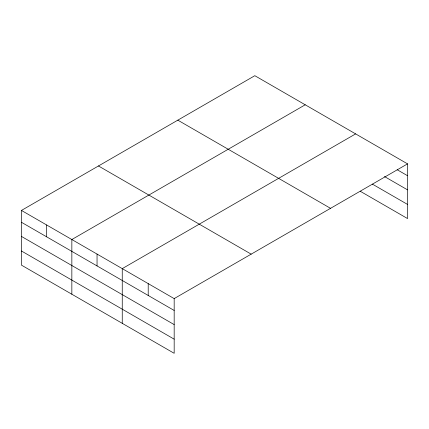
<?xml version="1.0" encoding="UTF-8"?>
<svg xmlns="http://www.w3.org/2000/svg" width="429" height="429" viewBox="0 0 429 429"><rect width="100%" height="100%" fill="white"/><g stroke="black" fill="none" stroke-linecap="round" stroke-linejoin="round"><path stroke-width="0.64" d="M21.45 210.435L174.174 298.605L174.174 353.303L21.45 265.133L21.45 210.435L254.826 75.697L407.55 163.867L407.55 218.565L360.242 191.254M305.228 104.794L71.847 239.532L71.847 294.23M355.625 133.891L122.249 268.629L122.249 323.327M174.174 298.605L407.55 163.867M397.163 169.723L407.55 175.718M384.47 176.534L407.55 189.859M372.356 184.105L407.55 204.424M177.815 120.158L330.534 208.333M98.466 165.969L251.185 254.145M21.45 222.281L174.174 310.457M21.45 236.422L174.174 324.597M21.45 250.992L174.174 339.167M148.209 283.617L148.209 295.468M97.045 254.081L97.045 265.932M46.648 224.984L46.648 236.835"/></g></svg>
